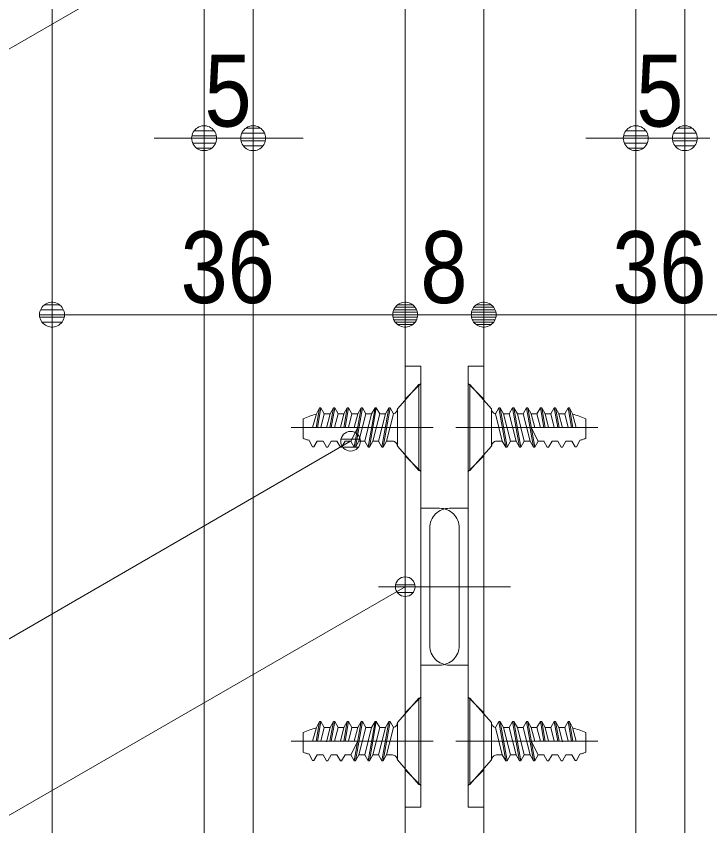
# Model space of a CAD drawing. Units: millimetres, scale not verified. Extents: x -6062 to 6062, y -3045 to 3045.
# Drawn here: x 872.4 to 1225.9, y 209.6 to 622.5 of the extents above; entities that cross this region are included whole.
import ezdxf
from ezdxf.enums import TextEntityAlignment as Align

# ---------------------------------------------------------------- set-up
doc = ezdxf.new("R2010")
doc.units = ezdxf.units.MM
doc.header["$LTSCALE"] = 20
for name, color, linetype, lineweight in [('0-1_3一般', 7, 'Continuous', 9), ('0-2_2寸法-1', 7, 'Continuous', 9), ('0-3_0', 7, 'Continuous', 9), ('0-4_2寸法-3', 7, 'Continuous', 9)]:
    doc.layers.add(name, color=color, linetype=linetype, lineweight=lineweight)
doc.styles.add('ＭＳ Ｐゴシック', font='')
doc.styles.get('ＭＳ Ｐゴシック').set_extended_font_data('MS PGothic')

# ---------------------------------------------------------------- blocks, each defined once
blk = doc.blocks.new('グループ-34')
at = {"layer": '0-1_3一般'}
blk.add_line((57963.7, -37700), (57963.7, 16304.9), dxfattribs=at)
blk.add_lwpolyline([(60013.7, -35100), (60013.7, 13704.9), (59513.7, 13704.9), (59513.7, -35100)], close=True, dxfattribs=at)
blk = doc.blocks.new('グループ-73')
at = {"layer": '0-1_3一般'}
for p, q in [((57803.7, 4614.9), (57803.7, 5494.9)), ((57803.7, 5494.9), (57823.7, 5494.9)), ((57823.7, 4614.9), (57823.7, 5494.9)), ((58043.7, 5244.9), (57823.7, 5494.9)), ((58043.7, 5244.9), (58043.7, 4864.9)), ((58117, 5254.9), (58082.4, 5194.9)), ((58117, 5254.9), (58130.3, 5254.9)), ((58130.3, 5254.9), (58165, 5194.9)), ((58201, 4854.9), (58130.3, 5254.9)), ((58258.3, 5254.9), (58223.7, 5194.9)), ((58258.3, 5254.9), (58271.7, 5254.9)), ((58271.7, 5254.9), (58306.3, 5194.9)), ((58342.3, 4854.9), (58271.7, 5254.9)), ((58399.7, 5254.9), (58365, 5194.9)), ((58399.7, 5254.9), (58413, 5254.9)), ((58413, 5254.9), (58447.6, 5194.9)), ((58483.7, 4854.9), (58413, 5254.9)), ((58541, 5254.9), (58576.3, 5054.9)), ((58589.7, 5054.9), (58554.3, 5254.9)), ((58682.3, 5254.9), (58647.7, 5194.9)), ((58682.3, 5254.9), (58717.7, 5054.9)), ((58682.3, 5254.9), (58695.7, 5254.9)), ((58695.7, 5254.9), (58730.3, 5194.9)), ((58731, 5054.9), (58695.7, 5254.9)), ((58823.7, 5254.9), (58789, 5194.9)), ((58823.7, 5254.9), (58837, 5254.9)), ((58859.2, 5054.9), (58823.7, 5254.9)), ((58868.8, 5194.9), (58837, 5254.9)), ((58837, 5254.9), (58872.7, 5054.9)), ((58082.4, 5194.9), (58153, 4914.9)), ((58223.7, 5194.9), (58165, 5194.9)), ((58223.7, 5194.9), (58294.4, 4914.9)), ((58306.3, 5194.9), (58365, 5194.9)), ((58365, 5194.9), (58435.7, 4914.9)), ((58447.6, 5194.9), (58506.4, 5194.9)), ((58483, 5054.9), (58447.6, 5194.9)), ((58589, 5194.9), (58647.7, 5194.9)), ((58624.3, 5054.9), (58589, 5194.9)), ((58647.7, 5194.9), (58683, 5054.9)), ((58730.3, 5194.9), (58789, 5194.9)), ((58766.8, 5050.3), (58730.3, 5194.9)), ((58789, 5194.9), (58825, 5054.9)), ((58907.4, 5054.9), (58868.8, 5194.9)), ((59003.7, 4943.3), (59003.7, 5143.3)), ((57783.7, 5054.9), (57735.3, 5054.9)), ((59127.3, 5054.9), (57783.7, 5054.9)), ((58448.3, 5054.9), (58518.3, 4914.9)), ((58541.7, 5054.9), (59003.7, 5054.9)), ((58153, 4914.9), (58093.7, 4914.9)), ((58153, 4914.9), (58187.7, 4854.9)), ((58235.6, 4914.9), (58294.4, 4914.9)), ((58294.4, 4914.9), (58329, 4854.9)), ((58435.7, 4914.9), (58377, 4914.9)), ((58435.7, 4914.9), (58470.3, 4854.9)), ((58483.7, 4854.9), (58518.3, 4914.9)), ((58578.3, 4914.9), (58518.3, 4914.9)), ((58577, 4914.9), (58611.7, 4854.9)), ((58625, 4854.9), (58659.6, 4914.9)), ((58719.6, 4914.9), (58659.6, 4914.9)), ((58718.4, 4914.9), (58753, 4854.9)), ((58766.3, 4854.9), (58801, 4914.9)), ((58861, 4914.9), (58801, 4914.9)), ((58861, 4914.9), (58894.3, 4857.1)), ((58907.7, 4859), (58944.1, 4922.1)), ((58611.7, 4854.9), (58625, 4854.9)), ((58894.3, 4857.1), (58907.7, 4859))]:
    blk.add_line(p, q, dxfattribs=at)
for points in [[(58117, 5254.9), (58187.7, 4854.9), (58201, 4854.9)], [(58258.3, 5254.9), (58329, 4854.9), (58342.3, 4854.9)], [(58399.7, 5254.9), (58470.3, 4854.9), (58483.7, 4854.9)], [(58541, 5254.9), (58506.4, 5194.9), (58541.7, 5054.9)], [(58541, 5254.9), (58554.3, 5254.9), (58589, 5194.9)], [(58201, 4854.9), (58235.6, 4914.9), (58165, 5194.9)], [(58342.3, 4854.9), (58377, 4914.9), (58306.3, 5194.9)], [(58753, 4854.9), (58766.3, 4854.9), (58801, 4914.9)], [(57803.7, 4614.9), (57823.7, 4614.9), (58043.7, 4864.9)]]:
    blk.add_lwpolyline(points, dxfattribs=at)
for centre, radius, start, end in [((58093.7, 5244.9), 50, 180, 218.85337), ((58093.7, 5244.9), 50, 218.85337, 257.70674), ((58633.7, 4319.2), 903.4, 70.33492, 74.8474), ((58633.7, 4319.2), 903.4, 65.82245, 70.33492), ((58093.7, 4864.9), 50, 135, 180), ((58093.7, 4864.9), 50, 90, 135), ((58855.6, 5314.9), 400, 282.68217, 287.20712), ((58855.6, 5314.9), 400, 287.20712, 291.73206)]:
    blk.add_arc(centre, radius, start, end, dxfattribs=at)
blk = doc.blocks.new('グループ-74')
at = {"layer": '0-1_3一般'}
for p, q in [((57303.7, 5494.9), (57083.7, 5244.9)), ((57303.7, 5494.9), (57323.7, 5494.9)), ((57303.7, 5494.9), (57303.7, 4614.9)), ((57323.7, 5494.9), (57323.7, 4614.9)), ((56254.6, 5054.9), (56290.3, 5254.9)), ((56290.3, 5254.9), (56258.6, 5194.9)), ((56303.7, 5254.9), (56268.1, 5054.9)), ((56290.3, 5254.9), (56303.7, 5254.9)), ((56338.3, 5194.9), (56303.7, 5254.9)), ((56431.7, 5254.9), (56396.3, 5054.9)), ((56397, 5194.9), (56431.7, 5254.9)), ((56409.7, 5054.9), (56445, 5254.9)), ((56431.7, 5254.9), (56445, 5254.9)), ((56479.6, 5194.9), (56445, 5254.9)), ((56573, 5254.9), (56537.7, 5054.9)), ((56551, 5054.9), (56586.3, 5254.9)), ((56714.3, 5254.9), (56643.7, 4854.9)), ((56679.7, 5194.9), (56714.3, 5254.9)), ((56714.3, 5254.9), (56727.7, 5254.9)), ((56762.3, 5194.9), (56727.7, 5254.9)), ((56855.7, 5254.9), (56785, 4854.9)), ((56821, 5194.9), (56855.7, 5254.9)), ((56855.7, 5254.9), (56869, 5254.9)), ((56903.6, 5194.9), (56869, 5254.9)), ((56997, 5254.9), (56926.3, 4854.9)), ((56962.4, 5194.9), (56997, 5254.9)), ((56997, 5254.9), (57010.3, 5254.9)), ((57045, 5194.9), (57010.3, 5254.9)), ((57083.7, 4864.9), (57083.7, 5244.9)), ((56123.7, 5143.3), (56123.7, 4943.3)), ((56258.6, 5194.9), (56219.9, 5054.9)), ((56302.3, 5054.9), (56338.3, 5194.9)), ((56338.3, 5194.9), (56397, 5194.9)), ((56397, 5194.9), (56360.5, 5050.3)), ((56444.3, 5054.9), (56479.6, 5194.9)), ((56479.6, 5194.9), (56538.4, 5194.9)), ((56538.4, 5194.9), (56503, 5054.9)), ((56621, 5194.9), (56679.7, 5194.9)), ((56679.7, 5194.9), (56644.4, 5054.9)), ((56691.6, 4914.9), (56762.3, 5194.9)), ((56762.3, 5194.9), (56821, 5194.9)), ((56833, 4914.9), (56903.6, 5194.9)), ((56962.4, 5194.9), (56903.6, 5194.9)), ((56974.3, 4914.9), (57045, 5194.9)), ((57343.7, 5054.9), (56000, 5054.9)), ((56123.7, 5054.9), (56585.6, 5054.9)), ((56609, 4914.9), (56679, 5054.9)), ((57392, 5054.9), (57343.7, 5054.9)), ((56183.2, 4922.1), (56219.7, 4859)), ((56233, 4857.1), (56266.4, 4914.9)), ((56326.4, 4914.9), (56266.4, 4914.9)), ((56326.4, 4914.9), (56361, 4854.9)), ((56374.3, 4854.9), (56409, 4914.9)), ((56467.7, 4914.9), (56407.7, 4914.9)), ((56467.7, 4914.9), (56502.3, 4854.9)), ((56515.7, 4854.9), (56550.3, 4914.9)), ((56609, 4914.9), (56549.1, 4914.9)), ((56609, 4914.9), (56643.7, 4854.9)), ((56657, 4854.9), (56691.6, 4914.9)), ((56750.4, 4914.9), (56691.6, 4914.9)), ((56798.3, 4854.9), (56833, 4914.9)), ((56833, 4914.9), (56891.7, 4914.9)), ((56939.7, 4854.9), (56974.3, 4914.9)), ((57033.7, 4914.9), (56974.3, 4914.9)), ((56219.7, 4859), (56233, 4857.1)), ((56502.3, 4854.9), (56515.7, 4854.9))]:
    blk.add_line(p, q, dxfattribs=at)
for points in [[(56538.4, 5194.9), (56573, 5254.9), (56586.3, 5254.9)], [(56585.6, 5054.9), (56621, 5194.9), (56586.3, 5254.9)], [(56643.7, 4854.9), (56657, 4854.9), (56727.7, 5254.9)], [(56785, 4854.9), (56798.3, 4854.9), (56869, 5254.9)], [(56926.3, 4854.9), (56939.7, 4854.9), (57010.3, 5254.9)], [(56821, 5194.9), (56750.4, 4914.9), (56785, 4854.9)], [(56962.4, 5194.9), (56891.7, 4914.9), (56926.3, 4854.9)], [(56326.4, 4914.9), (56361, 4854.9), (56374.3, 4854.9)], [(57083.7, 4864.9), (57303.7, 4614.9), (57323.7, 4614.9)]]:
    blk.add_lwpolyline(points, dxfattribs=at)
for centre, radius, start, end in [((57033.7, 5244.9), 50, 282.29326, 321.14663), ((57033.7, 5244.9), 50, 321.14663, 0), ((56493.7, 4319.2), 903.4, 109.66508, 114.17755), ((56493.7, 4319.2), 903.4, 105.1526, 109.66508), ((56271.8, 5314.9), 400, 248.26794, 252.79288), ((56271.8, 5314.9), 400, 252.79288, 257.31783), ((57033.7, 4864.9), 50, 45, 90), ((57033.7, 4864.9), 50, 0, 45)]:
    blk.add_arc(centre, radius, start, end, dxfattribs=at)
blk = doc.blocks.new('グループ-75')
at = {"layer": '0-1_3一般'}
for p, q in [((57803.7, 8694.9), (57823.7, 8694.9)), ((57803.7, 7814.9), (57803.7, 8694.9)), ((58043.7, 8444.9), (57823.7, 8694.9)), ((57823.7, 7814.9), (57823.7, 8694.9)), ((58043.7, 8444.9), (58043.7, 8064.9)), ((58117, 8454.9), (58130.3, 8454.9)), ((58117, 8454.9), (58187.7, 8054.9)), ((58258.3, 8454.9), (58271.7, 8454.9)), ((58258.3, 8454.9), (58329, 8054.9)), ((58399.7, 8454.9), (58413, 8454.9)), ((58399.7, 8454.9), (58470.3, 8054.9)), ((58541, 8454.9), (58506.4, 8394.9)), ((58541, 8454.9), (58576.3, 8254.9)), ((58541, 8454.9), (58554.3, 8454.9)), ((58589.7, 8254.9), (58554.3, 8454.9)), ((58554.3, 8454.9), (58589, 8394.9)), ((58682.3, 8454.9), (58717.7, 8254.9)), ((58731, 8254.9), (58695.7, 8454.9)), ((58859.2, 8254.9), (58823.7, 8454.9)), ((58823.7, 8454.9), (58837, 8454.9)), ((58837, 8454.9), (58872.7, 8254.9)), ((58868.8, 8394.9), (58837, 8454.9)), ((58235.6, 8114.9), (58165, 8394.9)), ((58223.7, 8394.9), (58165, 8394.9)), ((58377, 8114.9), (58306.3, 8394.9)), ((58306.3, 8394.9), (58365, 8394.9)), ((58483, 8254.9), (58447.6, 8394.9)), ((58447.6, 8394.9), (58506.4, 8394.9)), ((58506.4, 8394.9), (58541.7, 8254.9)), ((58624.3, 8254.9), (58589, 8394.9)), ((58589, 8394.9), (58647.7, 8394.9)), ((58766.8, 8250.3), (58730.3, 8394.9)), ((58730.3, 8394.9), (58789, 8394.9)), ((58907.4, 8254.9), (58868.8, 8394.9)), ((59003.7, 8143.3), (59003.7, 8343.3)), ((57783.7, 8254.9), (57735.3, 8254.9)), ((59127.3, 8254.9), (57783.7, 8254.9)), ((58448.3, 8254.9), (58518.3, 8114.9)), ((58541.7, 8254.9), (59003.7, 8254.9)), ((58153, 8114.9), (58093.7, 8114.9)), ((58153, 8114.9), (58187.7, 8054.9)), ((58201, 8054.9), (58235.6, 8114.9)), ((58235.6, 8114.9), (58294.4, 8114.9)), ((58294.4, 8114.9), (58329, 8054.9)), ((58342.3, 8054.9), (58377, 8114.9)), ((58435.7, 8114.9), (58377, 8114.9)), ((58435.7, 8114.9), (58470.3, 8054.9)), ((58483.7, 8054.9), (58518.3, 8114.9)), ((58578.3, 8114.9), (58518.3, 8114.9)), ((58719.6, 8114.9), (58659.6, 8114.9)), ((58718.4, 8114.9), (58753, 8054.9)), ((58766.3, 8054.9), (58801, 8114.9)), ((58861, 8114.9), (58801, 8114.9)), ((58861, 8114.9), (58894.3, 8057.1)), ((58907.7, 8059), (58944.1, 8122.1)), ((57823.7, 7814.9), (58043.7, 8064.9)), ((58187.7, 8054.9), (58201, 8054.9)), ((58329, 8054.9), (58342.3, 8054.9)), ((58470.3, 8054.9), (58483.7, 8054.9)), ((58894.3, 8057.1), (58907.7, 8059)), ((57803.7, 7814.9), (57823.7, 7814.9))]:
    blk.add_line(p, q, dxfattribs=at)
for points in [[(58117, 8454.9), (58082.4, 8394.9), (58153, 8114.9)], [(58201, 8054.9), (58130.3, 8454.9), (58165, 8394.9)], [(58258.3, 8454.9), (58223.7, 8394.9), (58294.4, 8114.9)], [(58342.3, 8054.9), (58271.7, 8454.9), (58306.3, 8394.9)], [(58399.7, 8454.9), (58365, 8394.9), (58435.7, 8114.9)], [(58483.7, 8054.9), (58413, 8454.9), (58447.6, 8394.9)], [(58682.3, 8454.9), (58647.7, 8394.9), (58683, 8254.9)], [(58682.3, 8454.9), (58695.7, 8454.9), (58730.3, 8394.9)], [(58823.7, 8454.9), (58789, 8394.9), (58825, 8254.9)], [(58577, 8114.9), (58611.7, 8054.9), (58625, 8054.9), (58659.6, 8114.9)], [(58753, 8054.9), (58766.3, 8054.9), (58801, 8114.9)]]:
    blk.add_lwpolyline(points, dxfattribs=at)
for centre, radius, start, end in [((58093.7, 8444.9), 50, 180, 218.85337), ((58093.7, 8444.9), 50, 218.85337, 257.70674), ((58633.7, 7519.2), 903.4, 70.33492, 74.8474), ((58633.7, 7519.2), 903.4, 65.82245, 70.33492), ((58093.7, 8064.9), 50, 135, 180), ((58093.7, 8064.9), 50, 90, 135), ((58855.6, 8514.9), 400, 282.68217, 287.20712), ((58855.6, 8514.9), 400, 287.20712, 291.73206)]:
    blk.add_arc(centre, radius, start, end, dxfattribs=at)
blk = doc.blocks.new('グループ-76')
at = {"layer": '0-1_3一般'}
for p, q in [((57303.7, 8694.9), (57083.7, 8444.9)), ((57303.7, 8694.9), (57303.7, 7814.9)), ((57303.7, 8694.9), (57323.7, 8694.9)), ((57323.7, 8694.9), (57323.7, 7814.9)), ((56254.6, 8254.9), (56290.3, 8454.9)), ((56290.3, 8454.9), (56258.6, 8394.9)), ((56303.7, 8454.9), (56268.1, 8254.9)), ((56290.3, 8454.9), (56303.7, 8454.9)), ((56431.7, 8454.9), (56396.3, 8254.9)), ((56409.7, 8254.9), (56445, 8454.9)), ((56573, 8454.9), (56537.7, 8254.9)), ((56538.4, 8394.9), (56573, 8454.9)), ((56551, 8254.9), (56586.3, 8454.9)), ((56573, 8454.9), (56586.3, 8454.9)), ((56621, 8394.9), (56586.3, 8454.9)), ((56657, 8054.9), (56727.7, 8454.9)), ((56714.3, 8454.9), (56727.7, 8454.9)), ((56798.3, 8054.9), (56869, 8454.9)), ((56855.7, 8454.9), (56869, 8454.9)), ((56939.7, 8054.9), (57010.3, 8454.9)), ((56997, 8454.9), (57010.3, 8454.9)), ((57083.7, 8064.9), (57083.7, 8444.9)), ((56123.7, 8343.3), (56123.7, 8143.3)), ((56258.6, 8394.9), (56219.9, 8254.9)), ((56338.3, 8394.9), (56397, 8394.9)), ((56397, 8394.9), (56360.5, 8250.3)), ((56479.6, 8394.9), (56538.4, 8394.9)), ((56538.4, 8394.9), (56503, 8254.9)), ((56585.6, 8254.9), (56621, 8394.9)), ((56621, 8394.9), (56679.7, 8394.9)), ((56679.7, 8394.9), (56644.4, 8254.9)), ((56821, 8394.9), (56750.4, 8114.9)), ((56762.3, 8394.9), (56821, 8394.9)), ((56962.4, 8394.9), (56891.7, 8114.9)), ((56962.4, 8394.9), (56903.6, 8394.9)), ((57343.7, 8254.9), (56000, 8254.9)), ((56123.7, 8254.9), (56585.6, 8254.9)), ((56609, 8114.9), (56679, 8254.9)), ((57392, 8254.9), (57343.7, 8254.9)), ((56183.2, 8122.1), (56219.7, 8059)), ((56233, 8057.1), (56266.4, 8114.9)), ((56326.4, 8114.9), (56266.4, 8114.9)), ((56326.4, 8114.9), (56361, 8054.9)), ((56374.3, 8054.9), (56409, 8114.9)), ((56467.7, 8114.9), (56407.7, 8114.9)), ((56609, 8114.9), (56549.1, 8114.9)), ((56609, 8114.9), (56643.7, 8054.9)), ((56657, 8054.9), (56691.6, 8114.9)), ((56750.4, 8114.9), (56691.6, 8114.9)), ((56750.4, 8114.9), (56785, 8054.9)), ((56798.3, 8054.9), (56833, 8114.9)), ((56833, 8114.9), (56891.7, 8114.9)), ((56891.7, 8114.9), (56926.3, 8054.9)), ((56939.7, 8054.9), (56974.3, 8114.9)), ((57033.7, 8114.9), (56974.3, 8114.9)), ((56219.7, 8059), (56233, 8057.1)), ((56643.7, 8054.9), (56657, 8054.9)), ((56785, 8054.9), (56798.3, 8054.9)), ((56926.3, 8054.9), (56939.7, 8054.9)), ((57083.7, 8064.9), (57303.7, 7814.9)), ((57303.7, 7814.9), (57323.7, 7814.9))]:
    blk.add_line(p, q, dxfattribs=at)
for points in [[(56302.3, 8254.9), (56338.3, 8394.9), (56303.7, 8454.9)], [(56397, 8394.9), (56431.7, 8454.9), (56445, 8454.9)], [(56444.3, 8254.9), (56479.6, 8394.9), (56445, 8454.9)], [(56679.7, 8394.9), (56714.3, 8454.9), (56643.7, 8054.9)], [(56691.6, 8114.9), (56762.3, 8394.9), (56727.7, 8454.9)], [(56821, 8394.9), (56855.7, 8454.9), (56785, 8054.9)], [(56833, 8114.9), (56903.6, 8394.9), (56869, 8454.9)], [(56962.4, 8394.9), (56997, 8454.9), (56926.3, 8054.9)], [(56974.3, 8114.9), (57045, 8394.9), (57010.3, 8454.9)], [(56326.4, 8114.9), (56361, 8054.9), (56374.3, 8054.9)], [(56467.7, 8114.9), (56502.3, 8054.9), (56515.7, 8054.9), (56550.3, 8114.9)]]:
    blk.add_lwpolyline(points, dxfattribs=at)
for centre, radius, start, end in [((57033.7, 8444.9), 50, 321.14663, 0), ((56493.7, 7519.2), 903.4, 109.66508, 114.17755), ((56493.7, 7519.2), 903.4, 105.1526, 109.66508), ((57033.7, 8444.9), 50, 282.29326, 321.14663), ((56271.8, 8514.9), 400, 248.26794, 252.79288), ((56271.8, 8514.9), 400, 252.79288, 257.31783), ((57033.7, 8064.9), 50, 45, 90), ((57033.7, 8064.9), 50, 0, 45)]:
    blk.add_arc(centre, radius, start, end, dxfattribs=at)
blk = doc.blocks.new('グループ-92')
at = {"layer": '0-1_3一般'}
for p, q in [((57803.7, 7431.3), (57803.7, 8881.3)), ((57963.7, 8881.3), (57803.7, 8881.3)), ((57963.7, 8521.3), (57963.7, 8881.3)), ((57803.7, 8704.9), (57963.7, 8544.9)), ((57963.7, 4381.3), (57963.7, 8521.3)), ((57678.8, 8254.9), (58093.8, 8254.9)), ((57963.7, 7964.9), (57803.7, 7804.9)), ((57803.7, 7431.3), (57613.7, 7431.3)), ((57803.7, 7431.3), (57803.7, 5831.3)), ((57413.7, 7231.3), (57413.7, 6031.3)), ((57238.1, 6631.3), (58236.1, 6631.3)), ((57803.7, 5831.3), (57613.7, 5831.3)), ((57803.7, 4381.3), (57803.7, 5831.3)), ((57803.7, 5504.9), (57963.7, 5344.9)), ((57678.8, 5054.9), (58132.8, 5054.9)), ((57963.7, 4764.9), (57803.7, 4604.9)), ((57803.7, 4381.3), (57963.7, 4381.3))]:
    blk.add_line(p, q, dxfattribs=at)
for centre, start, end in [((57613.7, 7231.3), 90, 135), ((57613.7, 7231.3), 135, 180), ((57613.7, 6031.3), 180, 225), ((57613.7, 6031.3), 225, 270)]:
    blk.add_arc(centre, 200, start, end, dxfattribs=at)
blk = doc.blocks.new('グループ-98')
at = {"layer": '0-1_3一般'}
for p, q in [((55113.7, 13704.9), (55113.7, -35100)), ((55613.7, -35100), (55613.7, 13704.9))]:
    blk.add_line(p, q, dxfattribs=at)
blk.add_lwpolyline([(57163.7, 16304.9), (57163.7, -37700), (53563.7, -37700), (53563.7, 16304.9)], close=True, dxfattribs=at)
blk = doc.blocks.new('グループ-113')
at = {"layer": '0-1_3一般'}
for p, q in [((57323.7, 8881.3), (57163.7, 8881.3)), ((57163.7, 8881.3), (57163.7, 8521.3)), ((57323.7, 8881.3), (57323.7, 7431.3)), ((57163.7, 8544.9), (57323.7, 8704.9)), ((57163.7, 8521.3), (57163.7, 4381.3)), ((57033.5, 8254.9), (57448.5, 8254.9)), ((57323.7, 7804.9), (57163.7, 7964.9)), ((57323.7, 5831.3), (57323.7, 7431.3)), ((57513.7, 7431.3), (57323.7, 7431.3)), ((57713.7, 6031.3), (57713.7, 7231.3)), ((56891.2, 6631.3), (57889.2, 6631.3)), ((57323.7, 5831.3), (57323.7, 4381.3)), ((57513.7, 5831.3), (57323.7, 5831.3)), ((57163.7, 5344.9), (57323.7, 5504.9)), ((56994.5, 5054.9), (57448.5, 5054.9)), ((57323.7, 4604.9), (57163.7, 4764.9)), ((57163.7, 4381.3), (57323.7, 4381.3))]:
    blk.add_line(p, q, dxfattribs=at)
for centre, start, end in [((57513.7, 7231.3), 45, 90), ((57513.7, 7231.3), 0, 45), ((57513.7, 6031.3), 315, 0), ((57513.7, 6031.3), 270, 315)]:
    blk.add_arc(centre, 200, start, end, dxfattribs=at)
blk = doc.blocks.new('グループ-115')
at = {"layer": '0-1_3一般'}
for name in ['グループ-98', 'グループ-34', 'グループ-113', 'グループ-92', 'グループ-76', 'グループ-75', 'グループ-74', 'グループ-73']:
    blk.add_blockref(name, (0, 0), dxfattribs=at)
blk = doc.blocks.new('グループ-116')
at = {"layer": '0-1_3一般'}
blk.add_blockref('グループ-115', (0, 0), dxfattribs=at)
blk = doc.blocks.new('_Dot')
at = {"layer": '0-3_0'}
for p, q in [((-10, 0), (-20, 0)), ((9.78, 2), (-9.78, 2)), ((7.99, 6), (-7.99, 6)), ((9.16, -3.98), (-9.16, -3.98)), ((6, -7.98), (-6, -7.98))]:
    blk.add_line(p, q, dxfattribs=at)
for points in [[(10, 0), (9.92, 1.25), (9.69, 2.49), (9.3, 3.68), (8.76, 4.82), (8.09, 5.88), (7.29, 6.85), (6.37, 7.71), (5.36, 8.44), (4.26, 9.05), (3.09, 9.51), (1.87, 9.82), (0.63, 9.98), (-0.63, 9.98), (-1.87, 9.82), (-3.09, 9.51), (-4.26, 9.05), (-5.36, 8.44), (-6.37, 7.71), (-7.29, 6.85), (-8.09, 5.88), (-8.76, 4.82), (-9.3, 3.68), (-9.69, 2.49), (-9.92, 1.25), (-10, 0), (0, 0)], [(-10, 0), (-9.92, -1.25), (-9.69, -2.49), (-9.3, -3.68), (-8.76, -4.82), (-8.09, -5.88), (-7.29, -6.85), (-6.37, -7.71), (-5.36, -8.44), (-4.26, -9.05), (-3.09, -9.51), (-1.87, -9.82), (-0.63, -9.98), (0.63, -9.98), (1.87, -9.82), (3.09, -9.51), (4.26, -9.05), (5.36, -8.44), (6.37, -7.71), (7.29, -6.85), (8.09, -5.88), (8.76, -4.82), (9.3, -3.68), (9.69, -2.49), (9.92, -1.25), (10, 0), (0, 0)]]:
    blk.add_lwpolyline(points, close=True, dxfattribs=at)

msp = doc.modelspace()

# ---------------------------------------------------------------- linework, layer by layer
at = {"layer": '0-2_2寸法-1'}
for p, q in [((968.18, 580.25), (968.38, 580.25)), ((993.18, 580.25), (993.38, 580.25)), ((1188.18, 580.25), (1188.38, 580.25)), ((1213.18, 580.25), (1213.38, 580.25)), ((955.47, 560.25), (942.76, 560.25)), ((993.18, 560.25), (968.18, 560.25)), ((1005.9, 560.25), (1018.61, 560.25)), ((1175.47, 560.25), (1162.76, 560.25)), ((1213.18, 560.25), (1188.18, 560.25)), ((890.68, 490.25), (890.88, 490.25)), ((1070.68, 474.06), (1070.68, 490.25)), ((1070.68, 490.25), (1070.88, 490.25)), ((1110.68, 490.25), (1110.88, 490.25)), ((1110.68, 490.25), (1110.88, 490.25)), ((1057.97, 470.25), (903.4, 470.25)), ((1083.4, 470.25), (1097.97, 470.25)), ((1277.97, 470.25), (1123.4, 470.25))]:
    msp.add_line(p, q, dxfattribs=at)
at = {"layer": '0-4_2寸法-3'}
for p, q in [((1042.99, 410.74), (1042.61, 410.74)), ((1042.99, 410.74), (1042.61, 410.74)), ((1047.69, 406.74), (1037.9, 406.74)), ((1046.79, 402.74), (1038.8, 402.74)), ((1070.86, 336.56), (1070.51, 336.56)), ((1070.86, 336.56), (1070.51, 336.56)), ((1075.58, 332.56), (1065.79, 332.56)), ((1074.68, 328.56), (1066.69, 328.56))]:
    msp.add_line(p, q, dxfattribs=at)
for points in [[(928.43, 640.25), (715.68, 517.41), (488.8, 517.41)], [(1042.8, 405.75), (715.68, 216.28), (429.38, 216.28)], [(1070.68, 331.56), (715.68, 126.61), (369.38, 126.61)]]:
    msp.add_lwpolyline(points, dxfattribs=at)
for centre in [(1042.8, 405.75), (1042.8, 405.75), (1070.68, 331.56), (1070.68, 331.56)]:
    msp.add_circle(centre, 5.01, dxfattribs=at)

# ---------------------------------------------------------------- block references
at = {"layer": '0-1_3一般', "xscale": 0.05, "yscale": 0.05}
msp.add_blockref('グループ-116', (-1787.5, 0), dxfattribs=at)
at = {"layer": '0-2_2寸法-1', "xscale": 0.6356201, "yscale": 0.6356201}
for p in [(968.18, 560.25), (1188.18, 560.25), (1070.68, 470.25), (1110.68, 470.25)]:
    msp.add_blockref('_Dot', p, dxfattribs=at)
at = {"layer": '0-2_2寸法-1', "xscale": 0.6356201, "yscale": 0.6356201, "rotation": 180}
for p in [(993.18, 560.25), (1213.18, 560.25), (890.68, 470.25), (1070.68, 470.25), (1110.68, 470.25)]:
    msp.add_blockref('_Dot', p, dxfattribs=at)

# ---------------------------------------------------------------- texts
at = {"layer": '0-2_2寸法-1', "style": 'ＭＳ Ｐゴシック', "width": 0.9}
for s, p in [('5', (968.39, 555.19)), ('5', (1188.39, 555.19)), ('36', (956.19, 465.19)), ('8', (1078.39, 465.19)), ('36', (1176.19, 465.19))]:
    msp.add_text(s, height=36.66, dxfattribs=at).set_placement(p, align=Align.BOTTOM_LEFT)

doc.saveas('drawing.dxf')
